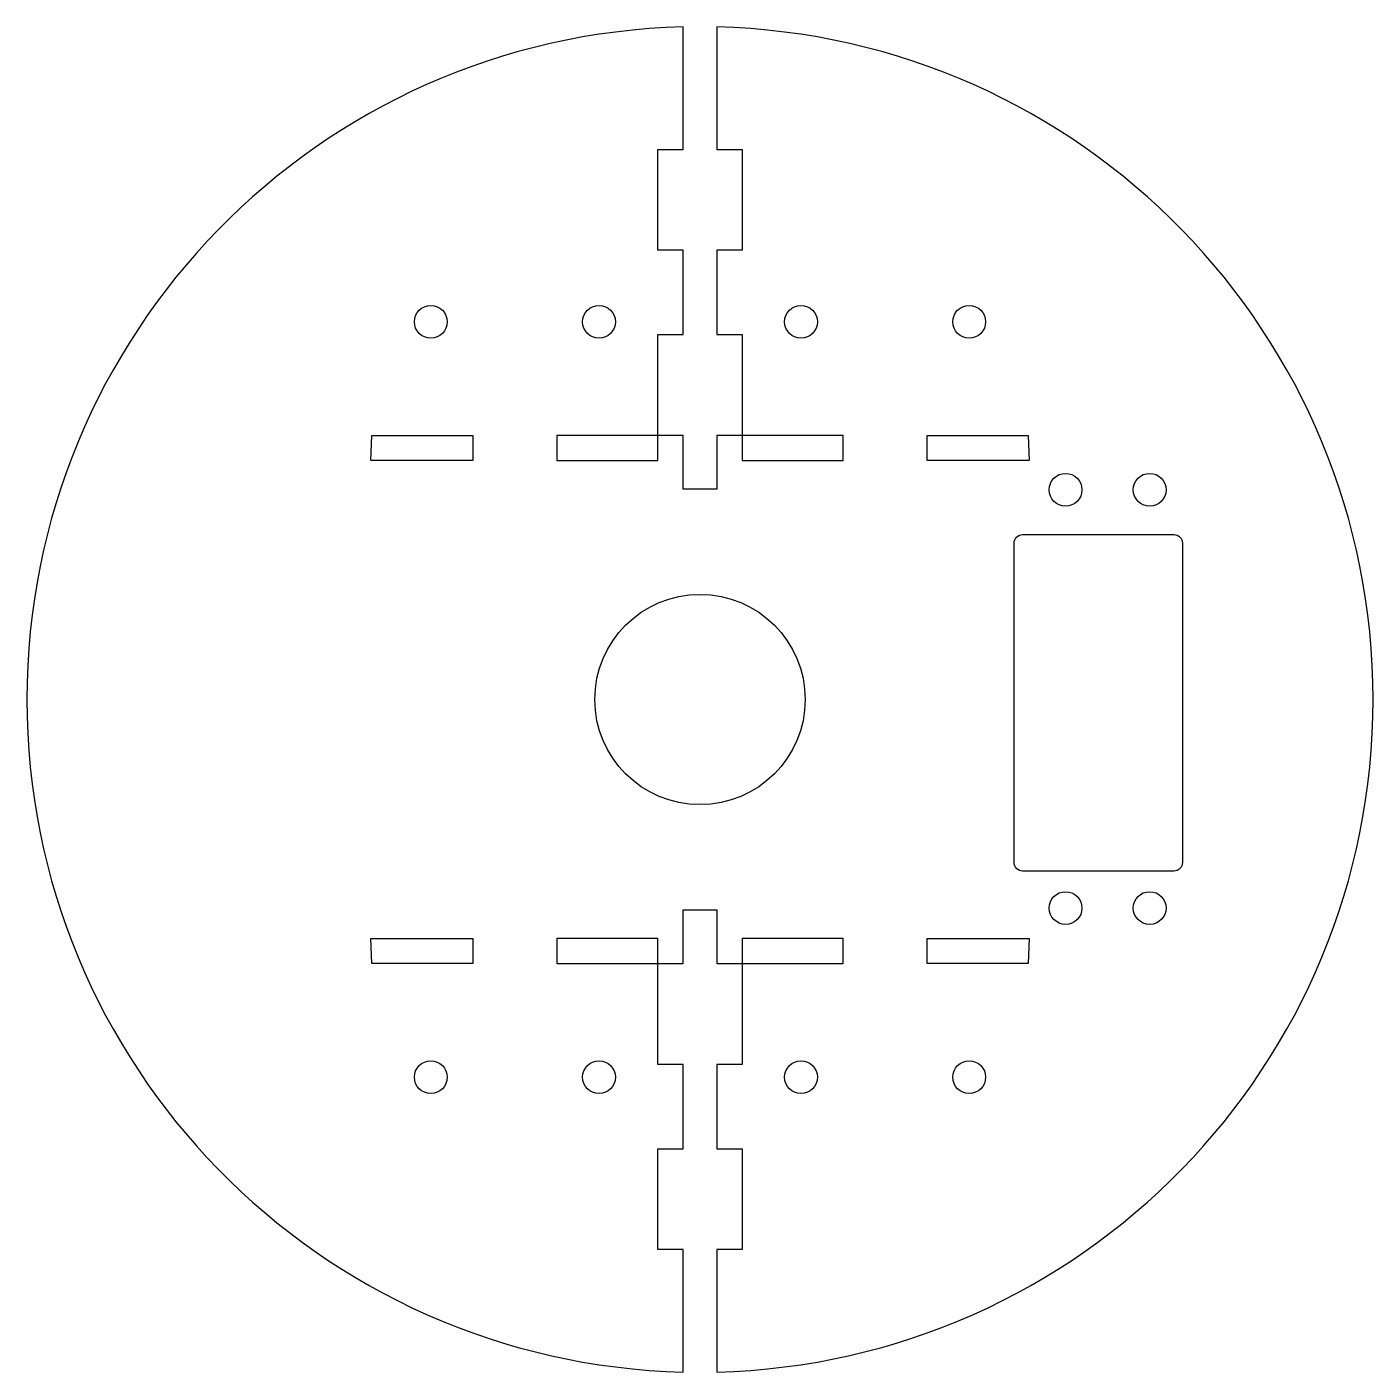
# Model space of a CAD drawing. Header units: millimetres. Extents: x -80 to 80, y -80 to 80.
import ezdxf

# ---------------------------------------------------------------- set-up
doc = ezdxf.new("R2010")
doc.units = ezdxf.units.MM

msp = doc.modelspace()

# ---------------------------------------------------------------- linework, layer by layer
for points in [[(2, -53.41), (5, -53.41), (5, -65.41), (2, -65.41), (2, -79.97, 0.975305), (2, 79.97), (2, 65.41), (5, 65.41), (5, 53.41), (2, 53.41), (2, 43.41), (5, 43.41), (5, 31.41), (2, 31.41), (2, 25), (-2, 25), (-2, 31.41), (-5, 31.41), (-5, 43.41), (-2, 43.41), (-2, 53.41), (-5, 53.41), (-5, 65.41), (-2, 65.41), (-2, 79.97, 0.975305), (-2, -79.97), (-2, -65.41), (-5, -65.41), (-5, -53.41), (-2, -53.41), (-2, -43.41), (-5, -43.41), (-5, -31.41), (-2, -31.41), (-2, -25), (2, -25), (2, -31.41), (5, -31.41), (5, -43.41), (2, -43.41)], [(37.34, -19.4), (37.34, 18.6, -0.414214), (38.34, 19.6), (56.34, 19.6, -0.414214), (57.34, 18.6), (57.34, -19.4, -0.414214), (56.34, -20.4), (38.34, -20.4, -0.414214)]]:
    msp.add_lwpolyline(points, format="xyb", close=True)
for points in [[(-5, 31.41), (-5, 43.41), (-2, 43.41), (-2, 53.41), (-5, 53.41), (-5, 65.41), (-2, 65.41), (-2, 79.97, 0.975305), (-2, -79.97), (-2, -65.41), (-5, -65.41), (-5, -53.41), (-2, -53.41), (-2, -43.41), (-5, -43.41), (-5, -31.41)], [(5, -31.41), (5, -43.41), (2, -43.41), (2, -53.41), (5, -53.41), (5, -65.41), (2, -65.41), (2, -79.97, 0.975305), (2, 79.97), (2, 65.41), (5, 65.41), (5, 53.41), (2, 53.41), (2, 43.41), (5, 43.41), (5, 31.41)]]:
    msp.add_lwpolyline(points, format="xyb")
for points in [[(-39.12, 28.41), (-39, 31.41), (-27, 31.41), (-27, 28.41)], [(-5, 31.41), (-17, 31.41), (-17, 28.41), (-5, 28.41)], [(5, 31.41), (5, 28.41), (17, 28.41), (17, 31.41)], [(27, 28.41), (27, 31.41), (39, 31.41), (39.12, 28.41)], [(-27, -28.41), (-27, -31.41), (-39, -31.41), (-39.12, -28.41)], [(-5, -31.41), (-5, -28.41), (-17, -28.41), (-17, -31.41)], [(5, -31.41), (17, -31.41), (17, -28.41), (5, -28.41)], [(39.12, -28.41), (39, -31.41), (27, -31.41), (27, -28.41)]]:
    msp.add_lwpolyline(points, close=True)
for points in [[(5, 31.41), (2, 31.41), (2, 25), (-2, 25), (-2, 31.41), (-5, 31.41)], [(-5, -31.41), (-2, -31.41), (-2, -25), (2, -25), (2, -31.41), (5, -31.41)]]:
    msp.add_lwpolyline(points)
for centre, radius in [((-32, 44.91), 1.95), ((-12, 44.91), 1.95), ((12, 44.91), 1.95), ((32, 44.91), 1.95), ((43.45, 24.94), 1.95), ((53.45, 24.94), 1.95), ((0, 0), 12.5), ((43.45, -24.8), 1.95), ((53.45, -24.8), 1.95), ((-32, -44.91), 1.95), ((-12, -44.91), 1.95), ((12, -44.91), 1.95), ((32, -44.91), 1.95)]:
    msp.add_circle(centre, radius)

doc.saveas('drawing.dxf')
